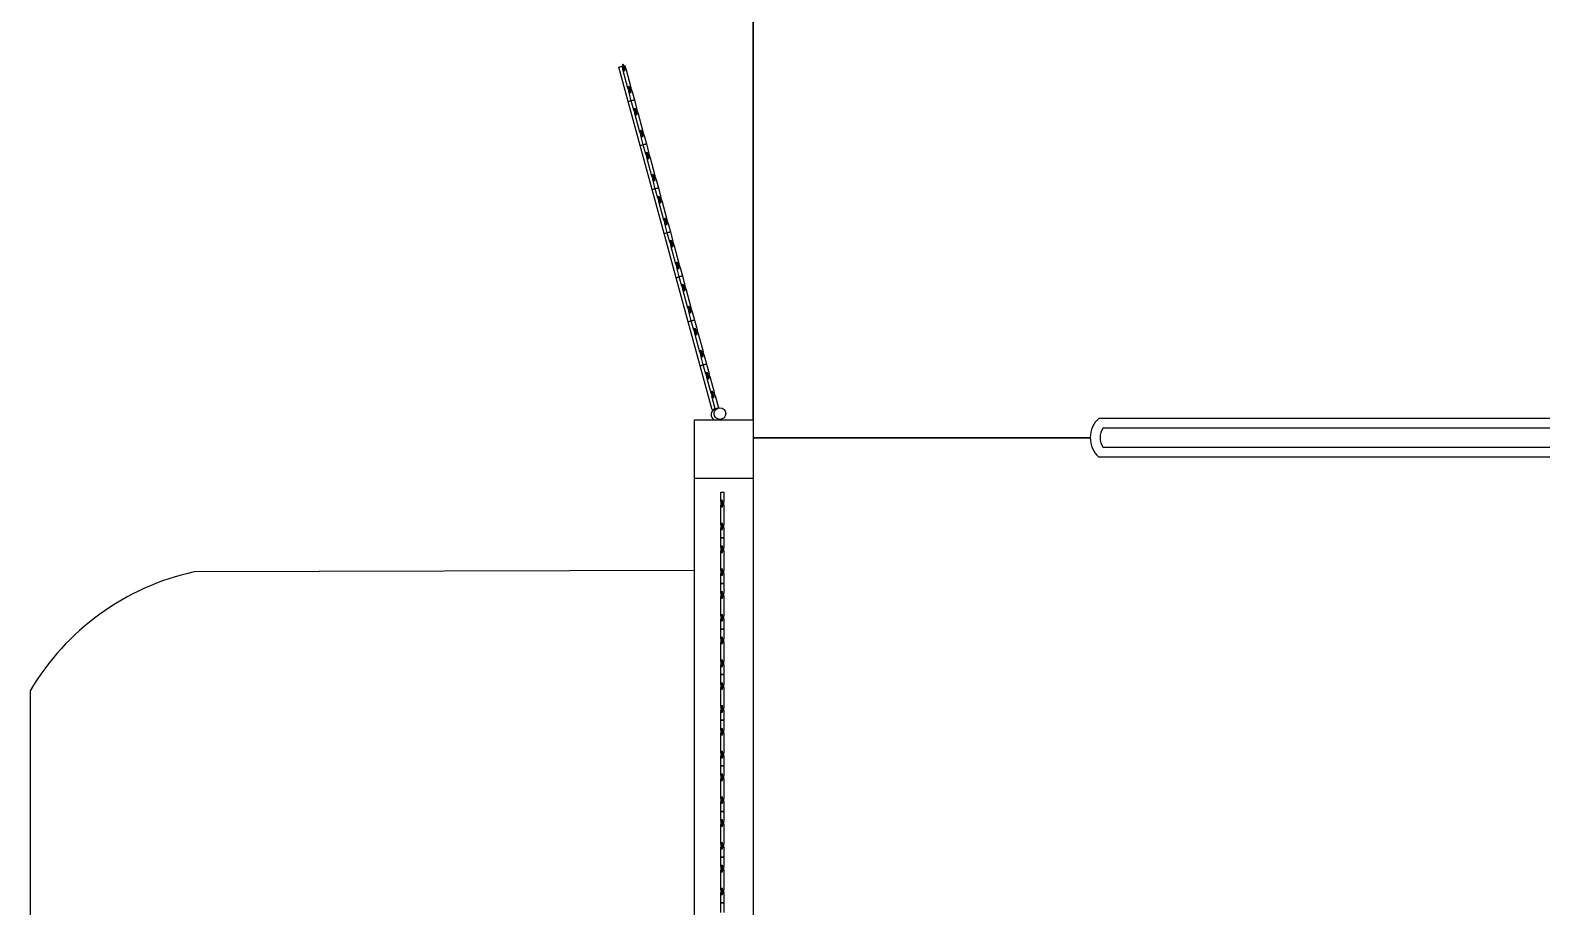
# Model space of a CAD drawing. Header units: inches. Extents: x -6210 to 141093, y -2740 to 21225.
# Drawn here: x 100910.1 to 101373.9, y 8065.2 to 8334.2 of the extents above; entities that cross this region are included whole.
import ezdxf

# ---------------------------------------------------------------- set-up
doc = ezdxf.new("R2010")
doc.units = ezdxf.units.IN
doc.header["$LTSCALE"] = 100
doc.header["$MEASUREMENT"] = 0
doc.layers.add('car area', color=53, linetype='Continuous')

msp = doc.modelspace()

# ---------------------------------------------------------------- linework, layer by layer
at = {"layer": 'car area'}
for p, q in [((101131.93403, 8214.62792), (101131.93403, 8457.62792)), ((101131.93403, 8457.62792), (101131.93403, 8214.62792)), ((101090.63932, 8322.85495), (101091.60408, 8323.11808)), ((101093.53064, 8312.25361), (101090.63932, 8322.85495)), ((101091.60408, 8323.11808), (101091.89351, 8323.19701)), ((101091.60408, 8323.11808), (101091.8672, 8322.15331)), ((101091.76195, 8323.67939), (101092.05137, 8323.75833)), ((101091.76195, 8323.67939), (101092.02507, 8322.71463)), ((101091.8672, 8322.15331), (101092.15663, 8322.23225)), ((101093.44593, 8316.36474), (101091.8672, 8322.15331)), ((101092.02507, 8322.71463), (101092.3145, 8322.79357)), ((101092.02507, 8322.71463), (101092.28819, 8321.74987)), ((101092.3145, 8322.79357), (101092.05137, 8323.75833)), ((101092.18294, 8323.27595), (101092.56884, 8323.3812)), ((101092.28819, 8321.74987), (101092.57762, 8321.8288)), ((101092.57762, 8321.8288), (101092.3145, 8322.79357)), ((101092.44606, 8322.31119), (101092.83196, 8322.41643)), ((101092.83196, 8322.41643), (101092.56884, 8323.3812)), ((101092.83196, 8322.41643), (101094.41069, 8316.62786)), ((101093.44593, 8316.36474), (101093.73536, 8316.44367)), ((101093.6038, 8316.92605), (101093.89323, 8317.00499)), ((101093.6038, 8316.92605), (101093.86692, 8315.96129)), ((101094.15635, 8316.04023), (101093.89323, 8317.00499)), ((101094.02479, 8316.52261), (101094.41069, 8316.62786)), ((101094.67381, 8315.6631), (101094.41069, 8316.62786)), ((101093.44593, 8316.36474), (101093.70905, 8315.39997)), ((101093.53064, 8312.25361), (101094.49541, 8312.51673)), ((101094.49541, 8312.51673), (101093.53064, 8312.25361)), ((101097.21435, 8298.74693), (101093.53064, 8312.25361)), ((101093.70905, 8315.39997), (101093.99848, 8315.47891)), ((101094.49842, 8312.50569), (101093.70905, 8315.39997)), ((101093.86692, 8315.96129), (101094.15635, 8316.04023)), ((101093.86692, 8315.96129), (101094.13004, 8314.99653)), ((101094.13004, 8314.99653), (101094.41947, 8315.07547)), ((101094.41947, 8315.07547), (101094.15635, 8316.04023)), ((101094.28791, 8315.55785), (101094.67381, 8315.6631)), ((101094.49842, 8312.50569), (101095.46318, 8312.76881)), ((101095.46318, 8312.76881), (101094.49842, 8312.50569)), ((101095.28778, 8309.6114), (101094.49842, 8312.50569)), ((101094.67381, 8315.6631), (101095.46318, 8312.76881)), ((101095.46318, 8312.76881), (101096.25255, 8309.87452)), ((101095.28778, 8309.6114), (101095.57721, 8309.69034)), ((101095.28778, 8309.6114), (101095.55091, 8308.64664)), ((101095.44565, 8310.17272), (101095.73508, 8310.25165)), ((101095.44565, 8310.17272), (101095.70877, 8309.20795)), ((101095.55091, 8308.64664), (101095.84033, 8308.72557)), ((101097.12964, 8302.85806), (101095.55091, 8308.64664)), ((101095.70877, 8309.20795), (101095.9982, 8309.28689)), ((101095.70877, 8309.20795), (101095.97189, 8308.24319)), ((101095.9982, 8309.28689), (101095.73508, 8310.25165)), ((101095.86664, 8309.76927), (101096.25255, 8309.87452)), ((101095.97189, 8308.24319), (101096.26132, 8308.32213)), ((101096.26132, 8308.32213), (101095.9982, 8309.28689)), ((101096.12976, 8308.80451), (101096.51567, 8308.90976)), ((101096.51567, 8308.90976), (101096.25255, 8309.87452)), ((101096.51567, 8308.90976), (101098.0944, 8303.12118)), ((101097.12964, 8302.85806), (101097.41906, 8302.937)), ((101097.12964, 8302.85806), (101097.39276, 8301.8933)), ((101097.2875, 8303.41938), (101097.57693, 8303.49831)), ((101097.2875, 8303.41938), (101097.55063, 8302.45462)), ((101097.55063, 8302.45462), (101097.84005, 8302.53355)), ((101097.84005, 8302.53355), (101097.57693, 8303.49831)), ((101097.70849, 8303.01593), (101098.0944, 8303.12118)), ((101098.10318, 8301.56879), (101097.84005, 8302.53355)), ((101098.35752, 8302.15642), (101098.0944, 8303.12118)), ((101097.21435, 8298.74693), (101098.17911, 8299.01005)), ((101098.17911, 8299.01005), (101097.21435, 8298.74693)), ((101100.89805, 8285.24025), (101097.21435, 8298.74693)), ((101097.39276, 8301.8933), (101097.68219, 8301.97223)), ((101098.18212, 8298.99901), (101097.39276, 8301.8933)), ((101097.55063, 8302.45462), (101097.81375, 8301.48985)), ((101097.81375, 8301.48985), (101098.10318, 8301.56879)), ((101097.97162, 8302.05117), (101098.35752, 8302.15642)), ((101098.18212, 8298.99901), (101099.14689, 8299.26213)), ((101099.14689, 8299.26213), (101098.18212, 8298.99901)), ((101098.97149, 8296.10472), (101098.18212, 8298.99901)), ((101098.35752, 8302.15642), (101099.14689, 8299.26213)), ((101099.14689, 8299.26213), (101099.93625, 8296.36784)), ((101098.97149, 8296.10472), (101099.26092, 8296.18366)), ((101098.97149, 8296.10472), (101099.23461, 8295.13996)), ((101099.12936, 8296.66604), (101099.41879, 8296.74498)), ((101099.12936, 8296.66604), (101099.39248, 8295.70128)), ((101099.23461, 8295.13996), (101099.52404, 8295.2189)), ((101100.81334, 8289.35138), (101099.23461, 8295.13996)), ((101099.39248, 8295.70128), (101099.68191, 8295.78021)), ((101099.39248, 8295.70128), (101099.6556, 8294.73651)), ((101099.68191, 8295.78021), (101099.41879, 8296.74498)), ((101099.55035, 8296.2626), (101099.93625, 8296.36784)), ((101099.6556, 8294.73651), (101099.94503, 8294.81545)), ((101099.94503, 8294.81545), (101099.68191, 8295.78021)), ((101099.81347, 8295.29783), (101100.19937, 8295.40308)), ((101100.19937, 8295.40308), (101099.93625, 8296.36784)), ((101100.19937, 8295.40308), (101101.7781, 8289.61451)), ((101100.81334, 8289.35138), (101101.10277, 8289.43032)), ((101100.81334, 8289.35138), (101101.07646, 8288.38662)), ((101100.97121, 8289.9127), (101101.26064, 8289.99164)), ((101100.97121, 8289.9127), (101101.23433, 8288.94794)), ((101101.23433, 8288.94794), (101101.52376, 8289.02688)), ((101101.23433, 8288.94794), (101101.49745, 8287.98318)), ((101101.52376, 8289.02688), (101101.26064, 8289.99164)), ((101101.3922, 8289.50926), (101101.7781, 8289.61451)), ((101101.78688, 8288.06211), (101101.52376, 8289.02688)), ((101101.65532, 8288.54449), (101102.04123, 8288.64974)), ((101102.04123, 8288.64974), (101101.7781, 8289.61451)), ((101102.04123, 8288.64974), (101102.83059, 8285.75546)), ((101100.89805, 8285.24025), (101101.86282, 8285.50338)), ((101101.86282, 8285.50338), (101100.89805, 8285.24025)), ((101104.58176, 8271.73358), (101100.89805, 8285.24025)), ((101101.07646, 8288.38662), (101101.36589, 8288.46556)), ((101101.86583, 8285.49233), (101101.07646, 8288.38662)), ((101101.49745, 8287.98318), (101101.78688, 8288.06211)), ((101101.86583, 8285.49233), (101102.83059, 8285.75546)), ((101102.83059, 8285.75546), (101101.86583, 8285.49233)), ((101102.65519, 8282.59805), (101101.86583, 8285.49233)), ((101102.83059, 8285.75546), (101103.61996, 8282.86117)), ((101102.65519, 8282.59805), (101102.94462, 8282.67698)), ((101102.65519, 8282.59805), (101102.91832, 8281.63328)), ((101102.81306, 8283.15936), (101103.10249, 8283.2383)), ((101102.81306, 8283.15936), (101103.07618, 8282.1946)), ((101102.91832, 8281.63328), (101103.20774, 8281.71222)), ((101104.49705, 8275.84471), (101102.91832, 8281.63328)), ((101103.07618, 8282.1946), (101103.36561, 8282.27354)), ((101103.07618, 8282.1946), (101103.33931, 8281.22984)), ((101103.36561, 8282.27354), (101103.10249, 8283.2383)), ((101103.23405, 8282.75592), (101103.61996, 8282.86117)), ((101103.33931, 8281.22984), (101103.62873, 8281.30877)), ((101103.62873, 8281.30877), (101103.36561, 8282.27354)), ((101103.49717, 8281.79116), (101103.88308, 8281.8964)), ((101103.88308, 8281.8964), (101103.61996, 8282.86117)), ((101103.88308, 8281.8964), (101105.46181, 8276.10783)), ((101104.49705, 8275.84471), (101104.78648, 8275.92364)), ((101104.49705, 8275.84471), (101104.76017, 8274.87994)), ((101104.65491, 8276.40602), (101104.94434, 8276.48496)), ((101104.65491, 8276.40602), (101104.91804, 8275.44126)), ((101104.76017, 8274.87994), (101105.0496, 8274.95888)), ((101105.54953, 8271.98566), (101104.76017, 8274.87994)), ((101104.91804, 8275.44126), (101105.20747, 8275.5202)), ((101104.91804, 8275.44126), (101105.18116, 8274.4765)), ((101105.20747, 8275.5202), (101104.94434, 8276.48496)), ((101105.0759, 8276.00258), (101105.46181, 8276.10783)), ((101105.47059, 8274.55544), (101105.20747, 8275.5202)), ((101105.33903, 8275.03782), (101105.72493, 8275.14307)), ((101105.72493, 8275.14307), (101105.46181, 8276.10783)), ((101105.72493, 8275.14307), (101106.5143, 8272.24878)), ((101104.58176, 8271.73358), (101105.54652, 8271.9967)), ((101105.54652, 8271.9967), (101104.58176, 8271.73358)), ((101108.26547, 8258.2269), (101104.58176, 8271.73358)), ((101105.18116, 8274.4765), (101105.47059, 8274.55544)), ((101105.54953, 8271.98566), (101106.5143, 8272.24878)), ((101106.5143, 8272.24878), (101105.54953, 8271.98566)), ((101106.3389, 8269.09137), (101105.54953, 8271.98566)), ((101106.5143, 8272.24878), (101107.30366, 8269.35449)), ((101106.3389, 8269.09137), (101106.62833, 8269.17031)), ((101106.3389, 8269.09137), (101106.60202, 8268.12661)), ((101106.49677, 8269.65269), (101106.7862, 8269.73162)), ((101106.49677, 8269.65269), (101106.75989, 8268.68792)), ((101106.60202, 8268.12661), (101106.89145, 8268.20554)), ((101108.18075, 8262.33803), (101106.60202, 8268.12661)), ((101106.75989, 8268.68792), (101107.04932, 8268.76686)), ((101106.75989, 8268.68792), (101107.02301, 8267.72316)), ((101107.04932, 8268.76686), (101106.7862, 8269.73162)), ((101106.91776, 8269.24924), (101107.30366, 8269.35449)), ((101107.02301, 8267.72316), (101107.31244, 8267.8021)), ((101107.31244, 8267.8021), (101107.04932, 8268.76686)), ((101107.18088, 8268.28448), (101107.56678, 8268.38973)), ((101107.56678, 8268.38973), (101107.30366, 8269.35449)), ((101107.56678, 8268.38973), (101109.14552, 8262.60115)), ((101108.18075, 8262.33803), (101108.47018, 8262.41697)), ((101108.18075, 8262.33803), (101108.44387, 8261.37327)), ((101108.33862, 8262.89935), (101108.62805, 8262.97828)), ((101108.33862, 8262.89935), (101108.60174, 8261.93459)), ((101108.44387, 8261.37327), (101108.7333, 8261.4522)), ((101109.23324, 8258.47898), (101108.44387, 8261.37327)), ((101108.60174, 8261.93459), (101108.89117, 8262.01352)), ((101108.60174, 8261.93459), (101108.86486, 8260.96982)), ((101108.89117, 8262.01352), (101108.62805, 8262.97828)), ((101108.75961, 8262.4959), (101109.14552, 8262.60115)), ((101108.86486, 8260.96982), (101109.15429, 8261.04876)), ((101109.15429, 8261.04876), (101108.89117, 8262.01352)), ((101109.02273, 8261.53114), (101109.40864, 8261.63639)), ((101109.40864, 8261.63639), (101109.14552, 8262.60115)), ((101109.40864, 8261.63639), (101110.198, 8258.7421)), ((101108.26547, 8258.2269), (101109.23023, 8258.49002)), ((101109.23023, 8258.49002), (101108.26547, 8258.2269)), ((101111.94917, 8244.72022), (101108.26547, 8258.2269)), ((101109.23324, 8258.47898), (101110.198, 8258.7421)), ((101110.198, 8258.7421), (101109.23324, 8258.47898)), ((101110.02261, 8255.58469), (101109.23324, 8258.47898)), ((101110.18047, 8256.14601), (101110.4699, 8256.22495)), ((101110.18047, 8256.14601), (101110.44359, 8255.18125)), ((101110.198, 8258.7421), (101110.98737, 8255.84781)), ((101110.73302, 8255.26018), (101110.4699, 8256.22495)), ((101110.02261, 8255.58469), (101110.31203, 8255.66363)), ((101110.02261, 8255.58469), (101110.28573, 8254.61993)), ((101110.28573, 8254.61993), (101110.57516, 8254.69887)), ((101111.86446, 8248.83135), (101110.28573, 8254.61993)), ((101110.44359, 8255.18125), (101110.73302, 8255.26018)), ((101110.44359, 8255.18125), (101110.70672, 8254.21648)), ((101110.60146, 8255.74257), (101110.98737, 8255.84781)), ((101110.70672, 8254.21648), (101110.99615, 8254.29542)), ((101110.99615, 8254.29542), (101110.73302, 8255.26018)), ((101110.86458, 8254.7778), (101111.25049, 8254.88305)), ((101111.25049, 8254.88305), (101110.98737, 8255.84781)), ((101111.25049, 8254.88305), (101112.82922, 8249.09448)), ((101111.86446, 8248.83135), (101112.15389, 8248.91029)), ((101111.86446, 8248.83135), (101112.12758, 8247.86659)), ((101112.02233, 8249.39267), (101112.31175, 8249.47161)), ((101112.02233, 8249.39267), (101112.28545, 8248.42791)), ((101112.12758, 8247.86659), (101112.41701, 8247.94553)), ((101112.91695, 8244.9723), (101112.12758, 8247.86659)), ((101112.28545, 8248.42791), (101112.57488, 8248.50685)), ((101112.28545, 8248.42791), (101112.54857, 8247.46315)), ((101112.57488, 8248.50685), (101112.31175, 8249.47161)), ((101112.44332, 8248.98923), (101112.82922, 8249.09448)), ((101112.54857, 8247.46315), (101112.838, 8247.54208)), ((101112.838, 8247.54208), (101112.57488, 8248.50685)), ((101112.70644, 8248.02446), (101113.09234, 8248.12971)), ((101113.09234, 8248.12971), (101112.82922, 8249.09448)), ((101113.09234, 8248.12971), (101113.88171, 8245.23543)), ((101111.94917, 8244.72022), (101112.91393, 8244.98335)), ((101112.91393, 8244.98335), (101111.94917, 8244.72022)), ((101115.63288, 8231.21355), (101111.94917, 8244.72022)), ((101112.91695, 8244.9723), (101113.88171, 8245.23543)), ((101113.88171, 8245.23543), (101112.91695, 8244.9723)), ((101113.70631, 8242.07802), (101112.91695, 8244.9723)), ((101113.86418, 8242.63933), (101114.15361, 8242.71827)), ((101113.86418, 8242.63933), (101114.1273, 8241.67457)), ((101113.88171, 8245.23543), (101114.67107, 8242.34114)), ((101114.41673, 8241.75351), (101114.15361, 8242.71827)), ((101114.28517, 8242.23589), (101114.67107, 8242.34114)), ((101114.9342, 8241.37637), (101114.67107, 8242.34114)), ((101113.70631, 8242.07802), (101113.99574, 8242.15695)), ((101113.70631, 8242.07802), (101113.96943, 8241.11325)), ((101113.96943, 8241.11325), (101114.25886, 8241.19219)), ((101115.54816, 8235.32468), (101113.96943, 8241.11325)), ((101114.1273, 8241.67457), (101114.41673, 8241.75351)), ((101114.1273, 8241.67457), (101114.39042, 8240.70981)), ((101114.39042, 8240.70981), (101114.67985, 8240.78874)), ((101114.67985, 8240.78874), (101114.41673, 8241.75351)), ((101114.54829, 8241.27113), (101114.9342, 8241.37637)), ((101114.9342, 8241.37637), (101116.51293, 8235.5878)), ((101115.54816, 8235.32468), (101115.83759, 8235.40361)), ((101115.54816, 8235.32468), (101115.81129, 8234.35991)), ((101115.70603, 8235.886), (101115.99546, 8235.96493)), ((101115.70603, 8235.886), (101115.96915, 8234.92123)), ((101115.81129, 8234.35991), (101116.10071, 8234.43885)), ((101116.60065, 8231.46563), (101115.81129, 8234.35991)), ((101115.96915, 8234.92123), (101116.25858, 8235.00017)), ((101115.96915, 8234.92123), (101116.23227, 8233.95647)), ((101116.25858, 8235.00017), (101115.99546, 8235.96493)), ((101116.12702, 8235.48255), (101116.51293, 8235.5878)), ((101116.23227, 8233.95647), (101116.5217, 8234.03541)), ((101116.5217, 8234.03541), (101116.25858, 8235.00017)), ((101116.39014, 8234.51779), (101116.77605, 8234.62304)), ((101116.77605, 8234.62304), (101116.51293, 8235.5878)), ((101116.77605, 8234.62304), (101117.56541, 8231.72875)), ((101116.59764, 8231.47667), (101115.63288, 8231.21355)), ((101115.63288, 8231.21355), (101116.59764, 8231.47667)), ((101119.31658, 8217.70687), (101115.63288, 8231.21355)), ((101117.56541, 8231.72875), (101116.60065, 8231.46563)), ((101116.60065, 8231.46563), (101117.56541, 8231.72875)), ((101117.39002, 8228.57134), (101116.60065, 8231.46563)), ((101117.39002, 8228.57134), (101117.67944, 8228.65028)), ((101117.39002, 8228.57134), (101117.65314, 8227.60658)), ((101117.54788, 8229.13266), (101117.83731, 8229.21159)), ((101117.54788, 8229.13266), (101117.81101, 8228.16789)), ((101117.56541, 8231.72875), (101118.35478, 8228.83446)), ((101118.10043, 8228.24683), (101117.83731, 8229.21159)), ((101117.96887, 8228.72921), (101118.35478, 8228.83446)), ((101118.6179, 8227.8697), (101118.35478, 8228.83446)), ((101117.65314, 8227.60658), (101117.94257, 8227.68551)), ((101118.96875, 8222.78276), (101117.65314, 8227.60658)), ((101117.81101, 8228.16789), (101118.10043, 8228.24683)), ((101117.81101, 8228.16789), (101118.07413, 8227.20313)), ((101118.07413, 8227.20313), (101118.36356, 8227.28207)), ((101118.36356, 8227.28207), (101118.10043, 8228.24683)), ((101118.232, 8227.76445), (101118.6179, 8227.8697)), ((101118.6179, 8227.8697), (101119.93351, 8223.04588)), ((101118.96875, 8222.78276), (101119.25818, 8222.8617)), ((101118.96875, 8222.78276), (101119.23187, 8221.818)), ((101119.12661, 8223.34408), (101119.41604, 8223.42302)), ((101119.12661, 8223.34408), (101119.38974, 8222.37932)), ((101119.23187, 8221.818), (101119.5213, 8221.89694)), ((101120.28436, 8217.95895), (101119.23187, 8221.818)), ((101119.38974, 8222.37932), (101119.67917, 8222.45825)), ((101119.38974, 8222.37932), (101119.65286, 8221.41456)), ((101119.67917, 8222.45825), (101119.41604, 8223.42302)), ((101119.5476, 8222.94064), (101119.93351, 8223.04588)), ((101119.65286, 8221.41456), (101119.94229, 8221.49349)), ((101119.94229, 8221.49349), (101119.67917, 8222.45825)), ((101119.81073, 8221.97587), (101120.19663, 8222.08112)), ((101120.19663, 8222.08112), (101119.93351, 8223.04588)), ((101120.19663, 8222.08112), (101121.24611, 8218.23311)), ((101113.93703, 8214.62792), (101131.93702, 8214.62792)), ((101113.93703, 8196.62792), (101113.93703, 8214.62792)), ((101120.28134, 8217.96999), (101119.31658, 8217.70687)), ((101121.0544, 8218.16896), (101120.28436, 8217.95895)), ((101131.93702, 8214.62792), (101131.93702, 8196.62792)), ((101238.02978, 8215.12509), (101815.94265, 8215.11344)), ((101239.33539, 8212.11347), (101814.62419, 8212.11347)), ((101131.93702, 8209.11355), (101235.36091, 8209.11355)), ((101235.36091, 8209.11266), (101131.93702, 8209.11266)), ((101814.62406, 8206.11347), (101239.32711, 8206.12506)), ((101815.94241, 8203.11344), (101238.00437, 8203.12509)), ((101113.93703, 7058.4679), (101113.93703, 8196.62792)), ((101131.93702, 8196.62792), (101113.93703, 8196.62792)), ((101131.93702, 8196.62792), (101131.93703, 7058.4679)), ((101121.93703, 8192.40104), (101122.93703, 8192.40104)), ((101121.93703, 8189.40104), (101121.93703, 8192.40104)), ((101122.93703, 8192.40104), (101122.93703, 8189.40104)), ((101121.93703, 8189.40104), (101121.93703, 8188.40104)), ((101121.93703, 8189.40104), (101122.23703, 8189.40104)), ((101121.93703, 8188.40104), (101122.23703, 8188.40104)), ((101121.93703, 8182.40104), (101121.93703, 8188.40104)), ((101122.23703, 8189.90104), (101122.23703, 8188.90104)), ((101122.23703, 8189.90104), (101122.53703, 8189.90104)), ((101122.23703, 8188.90104), (101122.23703, 8187.90104)), ((101122.23703, 8188.90104), (101122.53703, 8188.90104)), ((101122.23703, 8187.90104), (101122.53703, 8187.90104)), ((101122.53703, 8188.90104), (101122.53703, 8189.90104)), ((101122.53703, 8189.40104), (101122.93703, 8189.40104)), ((101122.53703, 8187.90104), (101122.53703, 8188.90104)), ((101122.53703, 8188.40104), (101122.93703, 8188.40104)), ((101122.93703, 8188.40104), (101122.93703, 8189.40104)), ((101122.93703, 8188.40104), (101122.93703, 8182.40104)), ((101121.93703, 8182.40104), (101121.93703, 8181.40104)), ((101121.93703, 8182.40104), (101122.23703, 8182.40104)), ((101122.23703, 8182.90104), (101122.23703, 8181.90104)), ((101122.23703, 8182.90104), (101122.53703, 8182.90104)), ((101122.23703, 8181.90104), (101122.23703, 8180.90104)), ((101122.23703, 8181.90104), (101122.53703, 8181.90104)), ((101122.53703, 8181.90104), (101122.53703, 8182.90104)), ((101122.53703, 8182.40104), (101122.93703, 8182.40104)), ((101122.53703, 8180.90104), (101122.53703, 8181.90104)), ((101122.93703, 8181.40104), (101122.93703, 8182.40104)), ((101121.93703, 8181.40104), (101122.23703, 8181.40104)), ((101121.93703, 8178.40104), (101121.93703, 8181.40104)), ((101121.93703, 8178.40104), (101122.93703, 8178.40104)), ((101121.93703, 8175.40104), (101121.93703, 8178.40104)), ((101122.93703, 8178.40104), (101121.93703, 8178.40104)), ((101122.23703, 8180.90104), (101122.53703, 8180.90104)), ((101122.53703, 8181.40104), (101122.93703, 8181.40104)), ((101122.93703, 8181.40104), (101122.93703, 8178.40104)), ((101122.93703, 8178.40104), (101122.93703, 8175.40104)), ((101121.93703, 8175.40104), (101121.93703, 8174.40104)), ((101121.93703, 8175.40104), (101122.23703, 8175.40104)), ((101121.93703, 8174.40104), (101122.23703, 8174.40104)), ((101121.93703, 8168.40104), (101121.93703, 8174.40104)), ((101122.23703, 8175.90104), (101122.23703, 8174.90104)), ((101122.23703, 8175.90104), (101122.53703, 8175.90104)), ((101122.23703, 8174.90104), (101122.23703, 8173.90104)), ((101122.23703, 8174.90104), (101122.53703, 8174.90104)), ((101122.23703, 8173.90104), (101122.53703, 8173.90104)), ((101122.53703, 8174.90104), (101122.53703, 8175.90104)), ((101122.53703, 8175.40104), (101122.93703, 8175.40104)), ((101122.53703, 8173.90104), (101122.53703, 8174.90104)), ((101122.53703, 8174.40104), (101122.93703, 8174.40104)), ((101122.93703, 8174.40104), (101122.93703, 8175.40104)), ((101122.93703, 8174.40104), (101122.93703, 8168.40104)), ((101113.93703, 8168.35166), (100960.35646, 8167.935)), ((101121.93703, 8168.40104), (101121.93703, 8167.40104)), ((101121.93703, 8168.40104), (101122.23703, 8168.40104)), ((101122.23703, 8168.90104), (101122.23703, 8167.90104)), ((101122.23703, 8168.90104), (101122.53703, 8168.90104)), ((101122.53703, 8167.90104), (101122.53703, 8168.90104)), ((101122.53703, 8168.40104), (101122.93703, 8168.40104)), ((101122.93703, 8167.40104), (101122.93703, 8168.40104)), ((101121.93703, 8167.40104), (101122.23703, 8167.40104)), ((101121.93703, 8164.40104), (101121.93703, 8167.40104)), ((101121.93703, 8164.40104), (101122.93703, 8164.40104)), ((101121.93703, 8161.40104), (101121.93703, 8164.40104)), ((101122.93703, 8164.40104), (101121.93703, 8164.40104)), ((101122.23703, 8167.90104), (101122.23703, 8166.90104)), ((101122.23703, 8167.90104), (101122.53703, 8167.90104)), ((101122.23703, 8166.90104), (101122.53703, 8166.90104)), ((101122.53703, 8166.90104), (101122.53703, 8167.90104)), ((101122.53703, 8167.40104), (101122.93703, 8167.40104)), ((101122.93703, 8167.40104), (101122.93703, 8164.40104)), ((101122.93703, 8164.40104), (101122.93703, 8161.40104)), ((101121.93703, 8161.40104), (101121.93703, 8160.40104)), ((101121.93703, 8161.40104), (101122.23703, 8161.40104)), ((101121.93703, 8160.40104), (101122.23703, 8160.40104)), ((101121.93703, 8154.40104), (101121.93703, 8160.40104)), ((101122.23703, 8161.90104), (101122.23703, 8160.90104)), ((101122.23703, 8161.90104), (101122.53703, 8161.90104)), ((101122.23703, 8160.90104), (101122.23703, 8159.90104)), ((101122.23703, 8160.90104), (101122.53703, 8160.90104)), ((101122.23703, 8159.90104), (101122.53703, 8159.90104)), ((101122.53703, 8160.90104), (101122.53703, 8161.90104)), ((101122.53703, 8161.40104), (101122.93703, 8161.40104)), ((101122.53703, 8159.90104), (101122.53703, 8160.90104)), ((101122.53703, 8160.40104), (101122.93703, 8160.40104)), ((101122.93703, 8160.40104), (101122.93703, 8161.40104)), ((101122.93703, 8160.40104), (101122.93703, 8154.40104)), ((101121.93703, 8154.40104), (101121.93703, 8153.40104)), ((101121.93703, 8154.40104), (101122.23703, 8154.40104)), ((101122.23703, 8154.90104), (101122.23703, 8153.90104)), ((101122.23703, 8154.90104), (101122.53703, 8154.90104)), ((101122.53703, 8153.90104), (101122.53703, 8154.90104)), ((101122.53703, 8154.40104), (101122.93703, 8154.40104)), ((101122.93703, 8153.40104), (101122.93703, 8154.40104)), ((101121.93703, 8153.40104), (101122.23703, 8153.40104)), ((101121.93703, 8150.40104), (101121.93703, 8153.40104)), ((101121.93703, 8150.40104), (101122.93703, 8150.40104)), ((101121.93703, 8147.40104), (101121.93703, 8150.40104)), ((101122.93703, 8150.40104), (101121.93703, 8150.40104)), ((101122.23703, 8153.90104), (101122.23703, 8152.90104)), ((101122.23703, 8153.90104), (101122.53703, 8153.90104)), ((101122.23703, 8152.90104), (101122.53703, 8152.90104)), ((101122.53703, 8152.90104), (101122.53703, 8153.90104)), ((101122.53703, 8153.40104), (101122.93703, 8153.40104)), ((101122.93703, 8153.40104), (101122.93703, 8150.40104)), ((101122.93703, 8150.40104), (101122.93703, 8147.40104)), ((101121.93703, 8147.40104), (101121.93703, 8146.40104)), ((101121.93703, 8147.40104), (101122.23703, 8147.40104)), ((101121.93703, 8146.40104), (101122.23703, 8146.40104)), ((101121.93703, 8140.40104), (101121.93703, 8146.40104)), ((101122.23703, 8147.90104), (101122.23703, 8146.90104)), ((101122.23703, 8147.90104), (101122.53703, 8147.90104)), ((101122.23703, 8146.90104), (101122.23703, 8145.90104)), ((101122.23703, 8146.90104), (101122.53703, 8146.90104)), ((101122.23703, 8145.90104), (101122.53703, 8145.90104)), ((101122.53703, 8146.90104), (101122.53703, 8147.90104)), ((101122.53703, 8147.40104), (101122.93703, 8147.40104)), ((101122.53703, 8145.90104), (101122.53703, 8146.90104)), ((101122.53703, 8146.40104), (101122.93703, 8146.40104)), ((101122.93703, 8146.40104), (101122.93703, 8147.40104)), ((101122.93703, 8146.40104), (101122.93703, 8140.40104)), ((101121.93703, 8140.40104), (101121.93703, 8139.40104)), ((101121.93703, 8140.40104), (101122.23703, 8140.40104)), ((101122.23703, 8140.90104), (101122.23703, 8139.90104)), ((101122.23703, 8140.90104), (101122.53703, 8140.90104)), ((101122.53703, 8139.90104), (101122.53703, 8140.90104)), ((101122.53703, 8140.40104), (101122.93703, 8140.40104)), ((101122.93703, 8139.40104), (101122.93703, 8140.40104)), ((101121.93703, 8139.40104), (101122.23703, 8139.40104)), ((101121.93703, 8136.40104), (101121.93703, 8139.40104)), ((101121.93703, 8136.40104), (101122.93703, 8136.40104)), ((101121.93703, 8133.40104), (101121.93703, 8136.40104)), ((101122.93703, 8136.40104), (101121.93703, 8136.40104)), ((101122.23703, 8139.90104), (101122.23703, 8138.90104)), ((101122.23703, 8139.90104), (101122.53703, 8139.90104)), ((101122.23703, 8138.90104), (101122.53703, 8138.90104)), ((101122.53703, 8138.90104), (101122.53703, 8139.90104)), ((101122.53703, 8139.40104), (101122.93703, 8139.40104)), ((101122.93703, 8139.40104), (101122.93703, 8136.40104)), ((101122.93703, 8136.40104), (101122.93703, 8133.40104)), ((100910.06756, 8131.42549), (100910.06756, 7123.67033)), ((101121.93703, 8133.40104), (101121.93703, 8132.40104)), ((101121.93703, 8133.40104), (101122.23703, 8133.40104)), ((101121.93703, 8132.40104), (101122.23703, 8132.40104)), ((101121.93703, 8126.40104), (101121.93703, 8132.40104)), ((101122.23703, 8133.90104), (101122.23703, 8132.90104)), ((101122.23703, 8133.90104), (101122.53703, 8133.90104)), ((101122.23703, 8132.90104), (101122.23703, 8131.90104)), ((101122.23703, 8132.90104), (101122.53703, 8132.90104)), ((101122.23703, 8131.90104), (101122.53703, 8131.90104)), ((101122.53703, 8132.90104), (101122.53703, 8133.90104)), ((101122.53703, 8133.40104), (101122.93703, 8133.40104)), ((101122.53703, 8131.90104), (101122.53703, 8132.90104)), ((101122.53703, 8132.40104), (101122.93703, 8132.40104)), ((101122.93703, 8132.40104), (101122.93703, 8133.40104)), ((101122.93703, 8132.40104), (101122.93703, 8126.40104)), ((101121.93703, 8126.40104), (101121.93703, 8125.40104)), ((101121.93703, 8126.40104), (101122.23703, 8126.40104)), ((101122.23703, 8126.90104), (101122.23703, 8125.90104)), ((101122.23703, 8126.90104), (101122.53703, 8126.90104)), ((101122.53703, 8125.90104), (101122.53703, 8126.90104)), ((101122.53703, 8126.40104), (101122.93703, 8126.40104)), ((101122.93703, 8125.40104), (101122.93703, 8126.40104)), ((101121.93703, 8125.40104), (101122.23703, 8125.40104)), ((101121.93703, 8122.40104), (101121.93703, 8125.40104)), ((101121.93703, 8122.40104), (101122.93703, 8122.40104)), ((101121.93703, 8119.40104), (101121.93703, 8122.40104)), ((101122.93703, 8122.40104), (101121.93703, 8122.40104)), ((101122.23703, 8125.90104), (101122.23703, 8124.90104)), ((101122.23703, 8125.90104), (101122.53703, 8125.90104)), ((101122.23703, 8124.90104), (101122.53703, 8124.90104)), ((101122.53703, 8124.90104), (101122.53703, 8125.90104)), ((101122.53703, 8125.40104), (101122.93703, 8125.40104)), ((101122.93703, 8125.40104), (101122.93703, 8122.40104)), ((101122.93703, 8122.40104), (101122.93703, 8119.40104)), ((101121.93703, 8119.40104), (101121.93703, 8118.40104)), ((101121.93703, 8119.40104), (101122.23703, 8119.40104)), ((101121.93703, 8118.40104), (101122.23703, 8118.40104)), ((101121.93703, 8112.40104), (101121.93703, 8118.40104)), ((101122.23703, 8119.90104), (101122.23703, 8118.90104)), ((101122.23703, 8119.90104), (101122.53703, 8119.90104)), ((101122.23703, 8118.90104), (101122.23703, 8117.90104)), ((101122.23703, 8118.90104), (101122.53703, 8118.90104)), ((101122.23703, 8117.90104), (101122.53703, 8117.90104)), ((101122.53703, 8118.90104), (101122.53703, 8119.90104)), ((101122.53703, 8119.40104), (101122.93703, 8119.40104)), ((101122.53703, 8117.90104), (101122.53703, 8118.90104)), ((101122.53703, 8118.40104), (101122.93703, 8118.40104)), ((101122.93703, 8118.40104), (101122.93703, 8119.40104)), ((101122.93703, 8118.40104), (101122.93703, 8112.40104)), ((101121.93703, 8112.40104), (101121.93703, 8111.40104)), ((101121.93703, 8112.40104), (101122.23703, 8112.40104)), ((101122.23703, 8112.90104), (101122.23703, 8111.90104)), ((101122.23703, 8112.90104), (101122.53703, 8112.90104)), ((101122.53703, 8111.90104), (101122.53703, 8112.90104)), ((101122.53703, 8112.40104), (101122.93703, 8112.40104)), ((101122.93703, 8111.40104), (101122.93703, 8112.40104)), ((101121.93703, 8111.40104), (101122.23703, 8111.40104)), ((101121.93703, 8108.40104), (101121.93703, 8111.40104)), ((101121.93703, 8108.40104), (101122.93703, 8108.40104)), ((101121.93703, 8105.40104), (101121.93703, 8108.40104)), ((101122.93703, 8108.40104), (101121.93703, 8108.40104)), ((101122.23703, 8111.90104), (101122.23703, 8110.90104)), ((101122.23703, 8111.90104), (101122.53703, 8111.90104)), ((101122.23703, 8110.90104), (101122.53703, 8110.90104)), ((101122.53703, 8110.90104), (101122.53703, 8111.90104)), ((101122.53703, 8111.40104), (101122.93703, 8111.40104)), ((101122.93703, 8111.40104), (101122.93703, 8108.40104)), ((101122.93703, 8108.40104), (101122.93703, 8105.40104)), ((101121.93703, 8105.40104), (101121.93703, 8104.40104)), ((101121.93703, 8105.40104), (101122.23703, 8105.40104)), ((101121.93703, 8104.40104), (101122.23703, 8104.40104)), ((101121.93703, 8098.40104), (101121.93703, 8104.40104)), ((101122.23703, 8105.90104), (101122.23703, 8104.90104)), ((101122.23703, 8105.90104), (101122.53703, 8105.90104)), ((101122.23703, 8104.90104), (101122.23703, 8103.90104)), ((101122.23703, 8104.90104), (101122.53703, 8104.90104)), ((101122.23703, 8103.90104), (101122.53703, 8103.90104)), ((101122.53703, 8104.90104), (101122.53703, 8105.90104)), ((101122.53703, 8105.40104), (101122.93703, 8105.40104)), ((101122.53703, 8103.90104), (101122.53703, 8104.90104)), ((101122.53703, 8104.40104), (101122.93703, 8104.40104)), ((101122.93703, 8104.40104), (101122.93703, 8105.40104)), ((101122.93703, 8104.40104), (101122.93703, 8098.40104)), ((101122.23703, 8098.90104), (101122.23703, 8097.90104)), ((101122.23703, 8098.90104), (101122.53703, 8098.90104)), ((101122.53703, 8097.90104), (101122.53703, 8098.90104)), ((101121.93703, 8098.40104), (101121.93703, 8097.40104)), ((101121.93703, 8098.40104), (101122.23703, 8098.40104)), ((101121.93703, 8097.40104), (101122.23703, 8097.40104)), ((101121.93703, 8094.40104), (101121.93703, 8097.40104)), ((101121.93703, 8094.40104), (101122.93703, 8094.40104)), ((101121.93703, 8091.40104), (101121.93703, 8094.40104)), ((101122.93703, 8094.40104), (101121.93703, 8094.40104)), ((101122.23703, 8097.90104), (101122.23703, 8096.90104)), ((101122.23703, 8097.90104), (101122.53703, 8097.90104)), ((101122.23703, 8096.90104), (101122.53703, 8096.90104)), ((101122.53703, 8098.40104), (101122.93703, 8098.40104)), ((101122.53703, 8096.90104), (101122.53703, 8097.90104)), ((101122.53703, 8097.40104), (101122.93703, 8097.40104)), ((101122.93703, 8097.40104), (101122.93703, 8098.40104)), ((101122.93703, 8097.40104), (101122.93703, 8094.40104)), ((101122.93703, 8094.40104), (101122.93703, 8091.40104)), ((101121.93703, 8091.40104), (101121.93703, 8090.40104)), ((101121.93703, 8091.40104), (101122.23703, 8091.40104)), ((101121.93703, 8090.40104), (101122.23703, 8090.40104)), ((101121.93703, 8084.40104), (101121.93703, 8090.40104)), ((101122.23703, 8091.90104), (101122.23703, 8090.90104)), ((101122.23703, 8091.90104), (101122.53703, 8091.90104)), ((101122.23703, 8090.90104), (101122.23703, 8089.90104)), ((101122.23703, 8090.90104), (101122.53703, 8090.90104)), ((101122.23703, 8089.90104), (101122.53703, 8089.90104)), ((101122.53703, 8090.90104), (101122.53703, 8091.90104)), ((101122.53703, 8091.40104), (101122.93703, 8091.40104)), ((101122.53703, 8089.90104), (101122.53703, 8090.90104)), ((101122.53703, 8090.40104), (101122.93703, 8090.40104)), ((101122.93703, 8090.40104), (101122.93703, 8091.40104)), ((101122.93703, 8090.40104), (101122.93703, 8084.40104)), ((101122.23703, 8084.90104), (101122.23703, 8083.90104)), ((101122.23703, 8084.90104), (101122.53703, 8084.90104)), ((101122.53703, 8083.90104), (101122.53703, 8084.90104)), ((101121.93703, 8084.40104), (101121.93703, 8083.40104)), ((101121.93703, 8084.40104), (101122.23703, 8084.40104)), ((101121.93703, 8083.40104), (101122.23703, 8083.40104)), ((101121.93703, 8080.40104), (101121.93703, 8083.40104)), ((101121.93703, 8080.40104), (101122.93703, 8080.40104)), ((101121.93703, 8077.40104), (101121.93703, 8080.40104)), ((101122.93703, 8080.40104), (101121.93703, 8080.40104)), ((101122.23703, 8083.90104), (101122.23703, 8082.90104)), ((101122.23703, 8083.90104), (101122.53703, 8083.90104)), ((101122.23703, 8082.90104), (101122.53703, 8082.90104)), ((101122.53703, 8084.40104), (101122.93703, 8084.40104)), ((101122.53703, 8082.90104), (101122.53703, 8083.90104)), ((101122.53703, 8083.40104), (101122.93703, 8083.40104)), ((101122.93703, 8083.40104), (101122.93703, 8084.40104)), ((101122.93703, 8083.40104), (101122.93703, 8080.40104)), ((101122.93703, 8080.40104), (101122.93703, 8077.40104)), ((101121.93703, 8077.40104), (101121.93703, 8076.40104)), ((101121.93703, 8077.40104), (101122.23703, 8077.40104)), ((101121.93703, 8076.40104), (101122.23703, 8076.40104)), ((101121.93703, 8070.40104), (101121.93703, 8076.40104)), ((101122.23703, 8077.90104), (101122.23703, 8076.90104)), ((101122.23703, 8077.90104), (101122.53703, 8077.90104)), ((101122.23703, 8076.90104), (101122.23703, 8075.90104)), ((101122.23703, 8076.90104), (101122.53703, 8076.90104)), ((101122.23703, 8075.90104), (101122.53703, 8075.90104)), ((101122.53703, 8076.90104), (101122.53703, 8077.90104)), ((101122.53703, 8077.40104), (101122.93703, 8077.40104)), ((101122.53703, 8075.90104), (101122.53703, 8076.90104)), ((101122.53703, 8076.40104), (101122.93703, 8076.40104)), ((101122.93703, 8076.40104), (101122.93703, 8077.40104)), ((101122.93703, 8076.40104), (101122.93703, 8070.40104)), ((101122.23703, 8070.90104), (101122.23703, 8069.90104)), ((101122.23703, 8070.90104), (101122.53703, 8070.90104)), ((101122.53703, 8069.90104), (101122.53703, 8070.90104)), ((101121.93703, 8070.40104), (101121.93703, 8069.40104)), ((101121.93703, 8070.40104), (101122.23703, 8070.40104)), ((101121.93703, 8069.40104), (101122.23703, 8069.40104)), ((101121.93703, 8066.40104), (101121.93703, 8069.40104)), ((101121.93703, 8066.40104), (101122.93703, 8066.40104)), ((101121.93703, 8063.40104), (101121.93703, 8066.40104)), ((101122.93703, 8066.40104), (101121.93703, 8066.40104)), ((101122.23703, 8069.90104), (101122.23703, 8068.90104)), ((101122.23703, 8069.90104), (101122.53703, 8069.90104)), ((101122.23703, 8068.90104), (101122.53703, 8068.90104)), ((101122.53703, 8070.40104), (101122.93703, 8070.40104)), ((101122.53703, 8068.90104), (101122.53703, 8069.90104)), ((101122.53703, 8069.40104), (101122.93703, 8069.40104)), ((101122.93703, 8069.40104), (101122.93703, 8070.40104)), ((101122.93703, 8069.40104), (101122.93703, 8066.40104)), ((101122.93703, 8066.40104), (101122.93703, 8063.40104))]:
    msp.add_line(p, q, dxfattribs=at)
msp.add_circle((101121.71585, 8216.51077), 1.78525, dxfattribs=at)
for centre, radius, start, end in [((101120.75108, 8216.24765), 1.78525, 105.2553808, 245.1324761), ((101120.75108, 8216.24765), 1.78525, 88.9908357, 98.7638293), ((101120.75108, 8216.24765), 1.78525, 294.8675239, 301.5199258), ((101243.46573, 8209.11355), 8.10482, 132.1215341, 227.6357757), ((101243.46573, 8209.11355), 5.10482, 144.0086316, 215.8329724), ((100976.97361, 8092.157), 77.57857, 102.3684656, 149.5904874)]:
    msp.add_arc(centre, radius, start, end, dxfattribs=at)

doc.saveas('drawing.dxf')
